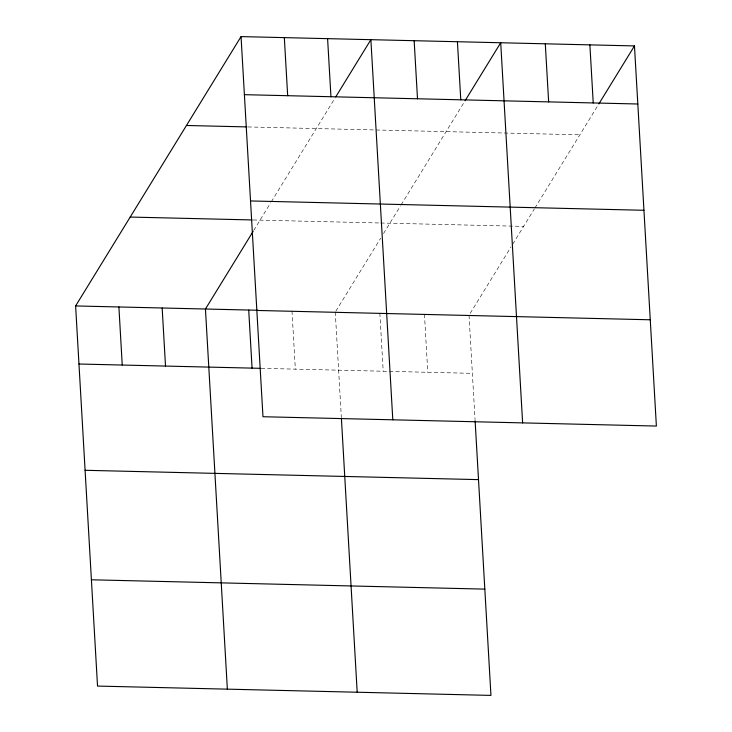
<?xml version="1.0" encoding="UTF-8"?>
<svg xmlns="http://www.w3.org/2000/svg" width="732" height="732" viewBox="0 0 732 732"><rect width="100%" height="100%" fill="white"/><g stroke="black" fill="none" stroke-linecap="round" stroke-linejoin="round"><path stroke-width="0.55" stroke-dasharray="3.66 2.75" d="M253.711 230.434L270.694 202.782M271.288 201.822L335.247 97.685M335.842 311.164L380.667 238.184M383.541 233.508L400.523 205.866M401.109 204.896L464.5 101.702M470.182 313.397L510.982 246.968M512.702 244.168L534.287 209.032M534.872 208.071L598.264 104.868M247.956 126.938L579.872 134.807M253.199 219.975L379.615 222.976M380.75 223.004L523.627 226.389M261.178 368.333L472.378 373.347M469.029 315.272L475.05 419.701M424.441 314.211L427.79 372.286M379.853 313.159L383.202 371.234M335.274 312.097L341.359 417.661M291.995 311.073L295.344 369.148"/><path stroke-width="1.1" d="M475.114 420.827L490.952 695.4L97.53 686.076L75.616 305.939L241.048 36.6L634.47 45.924L656.384 426.061L262.971 416.728L241.048 36.6M253.144 231.367L205.445 309.023L227.359 689.151M335.823 96.752L370.877 39.674L392.8 419.811M465.076 100.76L500.706 42.758L522.621 422.886M598.84 103.935L634.47 45.924M244.397 94.675L637.819 103.999M186.459 125.483L246.812 126.91M250.527 200.952L643.94 210.285M130.205 217.056L252.064 219.948M75.616 305.939L257.829 310.258M256.841 310.45L650.254 319.783M78.965 364.014L260.043 368.315M85.095 470.292L478.508 479.625M91.409 579.79L484.822 589.123M589.882 44.872L593.231 102.947M545.294 43.81L548.643 101.885M457.427 41.733L460.776 99.808M414.156 40.708L417.505 98.783M327.597 38.65L330.946 96.725M341.423 418.786L357.189 692.225M284.327 37.625L287.676 95.7M248.715 310.048L252.064 368.123M162.165 307.998L165.514 366.073M118.895 306.964L122.244 365.039"/></g></svg>
